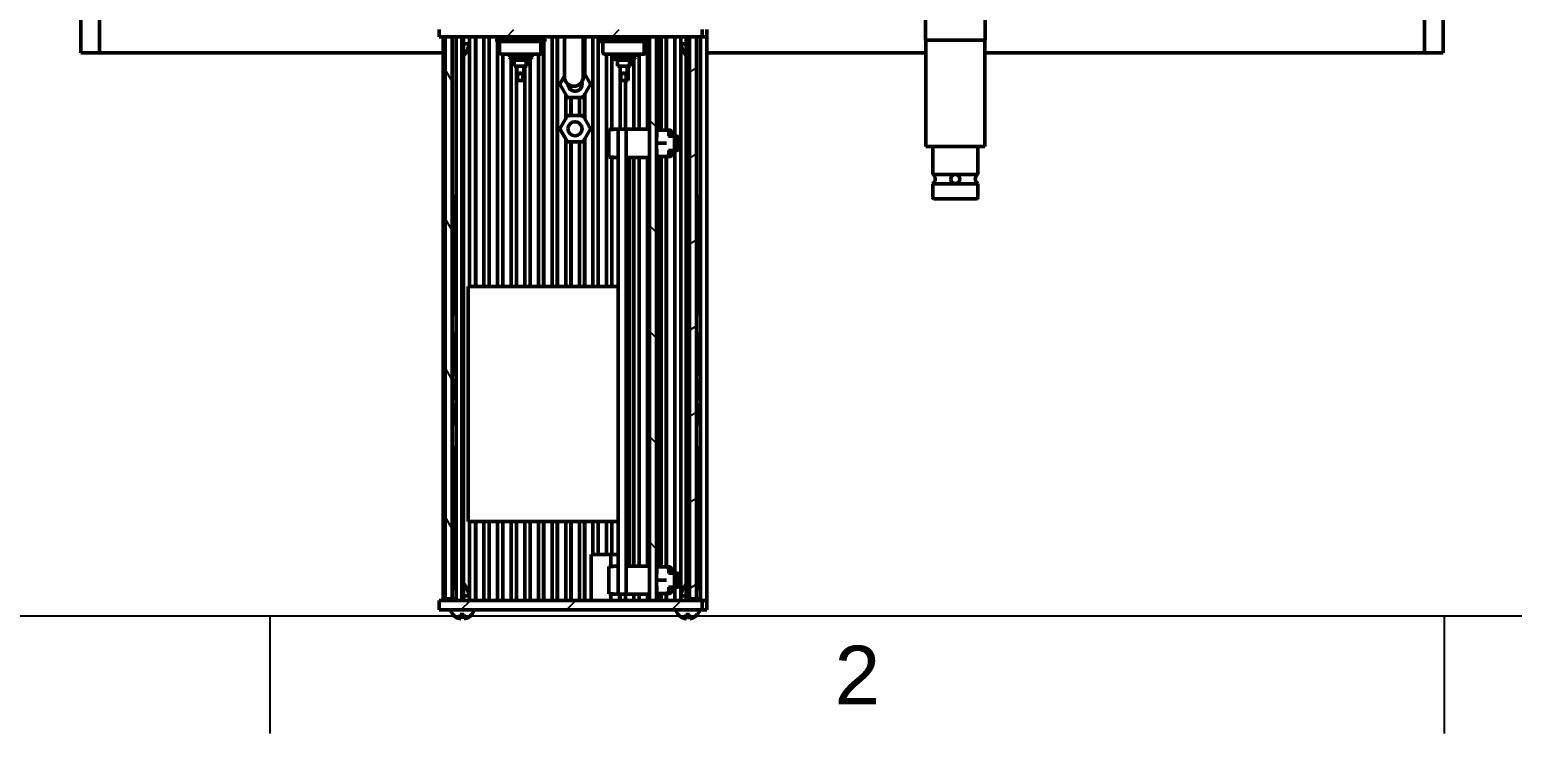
# Model space of a CAD drawing. Header units: millimetres. Extents: x 0 to 420, y 0 to 297.
# Drawn here: x 54.8 to 117.9, y 5 to 35 of the extents above; entities that cross this region are included whole.
import ezdxf
from ezdxf.enums import TextEntityAlignment as Align

# ---------------------------------------------------------------- set-up
doc = ezdxf.new("R2010")
doc.units = ezdxf.units.MM
doc.header["$LTSCALE"] = 0.75
for name, color, linetype, lineweight in [('BORDER', 7, 'Continuous', 25), ('Hatching', 7, 'Continuous', 25), ('Visible', 7, 'Continuous', 50)]:
    doc.layers.add(name, color=color, linetype=linetype, lineweight=lineweight)
doc.styles.add('FusionTitle', font='arial.ttf')

# ---------------------------------------------------------------- blocks, each defined once
blk = doc.blocks.new('ISO_A3_SHEET')
at = {"layer": 'BORDER'}
for p, q in [((20, 10), (410, 10)), ((65, 5), (65, 10)), ((115, 5), (115, 10))]:
    blk.add_line(p, q, dxfattribs=at)
at = {"layer": 'BORDER', "style": 'FusionTitle'}
blk.add_text('2', height=2.5, dxfattribs=at).set_placement((90, 7.5), align=Align.MIDDLE)

msp = doc.modelspace()

# ---------------------------------------------------------------- hatches: boundary and pattern name
at = {"layer": 'Hatching'}
h = msp.add_hatch(dxfattribs=at)
h.set_pattern_fill('ANSI31', color=256, style=0)
h.paths.add_polyline_path([(83.3892, 34.9611), (72.1877, 34.9611), (72.1877, 34.6611), (72.4477, 34.6611), (72.7478, 34.6611), (81.1489, 34.6611), (81.4489, 34.6611), (82.8491, 34.6611), (83.1491, 34.6611), (83.3892, 34.6611)], flags=0)
h = msp.add_hatch(dxfattribs=at)
h.set_pattern_fill('ANSI31', color=256, angle=75, style=0)
h.paths.add_polyline_path([(72.7478, 10.7211), (72.7478, 34.6611), (72.4477, 34.6611), (72.4477, 10.7211)], flags=0)
h = msp.add_hatch(dxfattribs=at)
h.set_pattern_fill('ANSI31', color=256, angle=90, style=0)
h.paths.add_polyline_path([(81.1489, 34.6611), (81.1489, 10.6611), (81.4489, 10.6611), (81.4489, 34.6611)], flags=0)
h = msp.add_hatch(dxfattribs=at)
h.set_pattern_fill('ANSI31', color=256, angle=-15, style=0)
h.paths.add_polyline_path([(83.1491, 10.7211), (83.1491, 34.6611), (82.8491, 34.6611), (82.8491, 10.7211)], flags=0)
h = msp.add_hatch(dxfattribs=at)
h.set_pattern_fill('ANSI31', color=256, style=0)
h.paths.add_polyline_path([(83.3892, 10.6611), (81.4489, 10.6611), (81.1489, 10.6611), (72.1877, 10.6611), (72.1877, 10.2611), (83.3892, 10.2611)], flags=0)

# ---------------------------------------------------------------- linework, layer by layer
at = {"layer": 'Visible', "extrusion": (-1e-16, -1, 0)}
for p, q in [((56.9393, 34.0535), (56.9393, 46.1101)), ((57.7393, 46.1101), (57.7393, 34.0535)), ((114.1393, 34.0535), (114.1393, 46.1101)), ((114.9393, 46.1101), (114.9393, 34.0535)), ((92.8965, 34.516), (92.8965, 35.7911)), ((95.4365, 34.516), (95.4365, 35.7911)), ((72.1877, 34.9611), (72.1877, 34.6611)), ((83.3892, 34.6611), (83.3892, 34.9611)), ((83.5868, 34.6611), (83.5868, 34.9611)), ((72.1877, 34.6611), (83.3892, 34.6611)), ((72.3662, 10.6611), (72.3662, 34.6611)), ((72.7478, 34.6611), (72.4477, 34.6611)), ((72.4477, 34.6611), (72.4477, 10.7211)), ((72.7478, 10.7211), (72.7478, 34.6611)), ((72.9223, 10.6611), (72.9223, 34.6611)), ((73.1623, 10.6611), (73.1623, 34.6611)), ((73.172, 34.6611), (73.172, 10.6611)), ((73.232, 10.6611), (73.232, 34.6611)), ((73.2369, 10.6611), (73.2369, 34.6611)), ((73.4816, 34.3611), (73.2369, 34.3611)), ((73.4816, 34.6611), (73.4816, 24.0211)), ((73.7416, 24.0211), (73.7416, 34.6611)), ((73.7497, 34.6611), (73.7497, 24.0211)), ((74.1032, 24.0211), (74.1032, 34.6611)), ((74.3231, 24.0211), (74.3231, 34.6611)), ((74.3296, 34.6611), (74.3296, 24.0211)), ((74.644, 34.5611), (76.644, 34.5611)), ((74.644, 34.4611), (74.644, 34.5611)), ((76.644, 34.4611), (74.644, 34.4611)), ((74.6831, 34.5611), (74.6831, 34.6611)), ((74.6831, 24.0211), (74.6831, 34.4611)), ((74.7603, 34.4211), (74.7603, 33.9611)), ((74.9031, 34.5611), (74.9031, 34.6611)), ((74.9095, 34.6611), (74.9095, 34.5611)), ((74.944, 34.5611), (74.944, 34.6611)), ((76.344, 34.5611), (76.344, 34.6611)), ((76.3957, 34.5611), (76.3957, 34.6611)), ((76.4229, 34.5611), (76.4229, 34.6611)), ((76.5277, 34.4211), (76.5277, 33.9611)), ((76.5794, 34.4211), (76.5794, 33.9611)), ((76.6428, 34.5611), (76.6428, 34.6611)), ((76.6428, 24.0211), (76.6428, 34.4611)), ((76.644, 34.5611), (76.6957, 34.5611)), ((76.644, 34.4611), (76.644, 34.5611)), ((76.6957, 34.4611), (76.644, 34.4611)), ((76.6493, 34.6611), (76.6493, 34.5611)), ((76.6493, 34.4611), (76.6493, 24.0211)), ((76.6957, 34.4611), (76.6957, 34.5611)), ((77.0028, 24.0211), (77.0028, 34.6611)), ((77.2228, 24.0211), (77.2228, 34.6611)), ((77.2292, 34.6611), (77.2292, 24.0211)), ((77.5277, 34.6611), (77.5277, 32.9511)), ((78.3277, 34.6611), (78.3277, 32.9511)), ((78.3826, 33.0883), (78.3826, 34.6611)), ((78.3891, 34.6611), (78.3891, 33.0883)), ((78.7426, 24.0211), (78.7426, 34.6611)), ((78.9625, 24.0211), (78.9625, 34.6611)), ((78.969, 34.6611), (78.969, 24.0211)), ((79.0434, 34.5611), (81.0434, 34.5611)), ((79.0434, 34.4611), (79.0434, 34.5611)), ((81.0434, 34.4611), (79.0434, 34.4611)), ((79.1597, 34.4211), (79.1597, 33.9611)), ((79.3225, 34.5611), (79.3225, 34.6611)), ((79.3434, 34.5611), (79.3434, 34.6611)), ((80.7434, 34.5611), (80.7434, 34.6611)), ((80.7951, 34.5611), (80.7951, 34.6611)), ((80.9271, 34.4211), (80.9271, 33.9611)), ((80.9788, 34.4211), (80.9788, 33.9611)), ((81.0434, 34.5611), (81.0951, 34.5611)), ((81.0434, 34.4611), (81.0434, 34.5611)), ((81.0951, 34.4611), (81.0434, 34.4611)), ((81.0623, 34.5611), (81.0623, 34.6611)), ((81.0623, 30.7211), (81.0623, 34.4611)), ((81.0951, 34.4611), (81.0951, 34.5611)), ((81.1489, 34.6611), (81.1489, 10.6611)), ((81.4489, 34.6611), (81.1489, 34.6611)), ((81.4489, 10.6611), (81.4489, 34.6611)), ((81.4806, 34.6611), (81.4806, 30.6599)), ((81.5775, 30.684), (81.5775, 34.6611)), ((81.6422, 30.684), (81.6422, 34.6611)), ((81.8622, 30.684), (81.8622, 34.6611)), ((81.8686, 34.6611), (81.8686, 30.684)), ((82.2205, 30.4211), (82.2205, 34.6611)), ((82.4804, 34.3611), (82.4804, 34.6611)), ((82.7107, 34.3611), (82.4804, 34.3611)), ((82.4805, 10.8613), (82.4805, 34.3609)), ((82.7107, 10.6611), (82.7107, 34.6611)), ((82.761, 10.6611), (82.761, 34.6611)), ((83.1491, 34.6611), (82.8491, 34.6611)), ((82.8491, 34.6611), (82.8491, 10.7211)), ((83.1491, 10.7211), (83.1491, 34.6611)), ((83.321, 10.6611), (83.321, 34.6611)), ((83.3892, 34.6611), (83.5868, 34.6611)), ((83.5648, 34.6611), (83.5868, 34.6611)), ((83.5868, 34.6611), (83.5868, 34.6611)), ((83.5868, 10.6611), (83.5868, 34.6611)), ((83.5868, 34.6611), (83.5868, 34.6611)), ((95.4365, 34.516), (92.8965, 34.516)), ((92.9092, 34.516), (92.9092, 29.9796)), ((95.4238, 34.516), (95.4238, 29.9796)), ((56.9393, 33.9711), (56.9393, 34.0535)), ((56.9393, 33.9711), (57.7393, 33.9711)), ((57.7393, 34.0535), (57.7393, 33.9711)), ((57.7393, 33.9711), (72.3662, 33.9711)), ((74.8003, 33.9211), (75.2267, 33.9211)), ((74.9031, 24.0211), (74.9031, 33.9211)), ((74.9095, 33.9211), (74.9095, 24.0211)), ((75.184, 33.9211), (75.184, 33.8011)), ((76.104, 33.8011), (75.184, 33.8011)), ((75.324, 33.6611), (75.184, 33.8011)), ((76.0367, 33.9211), (75.2267, 33.9211)), ((75.263, 24.0211), (75.263, 33.722)), ((75.964, 33.6611), (75.324, 33.6611)), ((75.394, 33.6611), (75.394, 33.4011)), ((75.894, 33.6611), (75.894, 33.4011)), ((75.9457, 33.6611), (75.9457, 33.4011)), ((75.964, 33.6611), (76.104, 33.8011)), ((76.0157, 33.6611), (75.964, 33.6611)), ((76.0157, 33.6611), (76.1557, 33.8011)), ((76.0367, 33.9211), (76.4877, 33.9211)), ((76.0629, 24.0211), (76.0629, 33.7083)), ((76.0694, 33.7148), (76.0694, 24.0211)), ((76.104, 33.9211), (76.104, 33.8011)), ((76.1557, 33.8011), (76.104, 33.8011)), ((76.1557, 33.9211), (76.1557, 33.8011)), ((76.4229, 24.0211), (76.4229, 33.9211)), ((76.4877, 33.9211), (76.5394, 33.9211)), ((79.1997, 33.9211), (79.6261, 33.9211)), ((79.3225, 24.0211), (79.3225, 33.9211)), ((79.5425, 30.709), (79.5425, 33.9211)), ((79.5489, 33.9211), (79.5489, 30.709)), ((79.5834, 33.9211), (79.5834, 33.8011)), ((80.5034, 33.8011), (79.5834, 33.8011)), ((79.7234, 33.6611), (79.5834, 33.8011)), ((80.4361, 33.9211), (79.6261, 33.9211)), ((80.3634, 33.6611), (79.7234, 33.6611)), ((79.7934, 33.6611), (79.7934, 33.4011)), ((80.2934, 33.6611), (80.2934, 33.4011)), ((80.3451, 33.6611), (80.3451, 33.4011)), ((80.3634, 33.6611), (80.5034, 33.8011)), ((80.4151, 33.6611), (80.3634, 33.6611)), ((80.4151, 33.6611), (80.5551, 33.8011)), ((80.4361, 33.9211), (80.8871, 33.9211)), ((80.4823, 30.7211), (80.4823, 33.7283)), ((80.5034, 33.9211), (80.5034, 33.8011)), ((80.5551, 33.8011), (80.5034, 33.8011)), ((80.5551, 33.9211), (80.5551, 33.8011)), ((80.7023, 30.7211), (80.7023, 33.9211)), ((80.7088, 33.9211), (80.7088, 30.7211)), ((80.8871, 33.9211), (80.9388, 33.9211)), ((83.5868, 33.9711), (92.9092, 33.9711)), ((95.4238, 33.9711), (114.1393, 33.9711)), ((114.1393, 33.9711), (114.1393, 34.0535)), ((114.1393, 33.9711), (114.9393, 33.9711)), ((114.9393, 34.0535), (114.9393, 33.9711)), ((75.894, 33.4011), (75.394, 33.4011)), ((75.483, 24.0211), (75.483, 33.4011)), ((75.4895, 33.4011), (75.4895, 24.0211)), ((75.494, 33.4011), (75.494, 32.8011)), ((75.5323, 33.0011), (75.5323, 32.8011)), ((75.534, 32.8011), (75.534, 33.0011)), ((75.7523, 32.8011), (75.7523, 33.0011)), ((75.794, 33.4011), (75.794, 32.8011)), ((75.804, 32.8011), (75.804, 33.0011)), ((75.8457, 33.4011), (75.8457, 32.8011)), ((75.9457, 33.4011), (75.894, 33.4011)), ((77.5277, 32.9794), (77.3324, 32.6411)), ((78.3765, 33.0937), (78.6378, 32.6411)), ((78.3826, 33.0883), (78.3891, 33.0883)), ((80.2934, 33.4011), (79.7934, 33.4011)), ((79.8934, 33.4011), (79.8934, 32.8011)), ((79.9318, 33.0011), (79.9318, 32.8011)), ((79.9334, 32.8011), (79.9334, 33.0011)), ((80.1517, 32.8011), (80.1517, 33.0011)), ((80.1934, 33.4011), (80.1934, 32.8011)), ((80.2034, 32.8011), (80.2034, 33.0011)), ((80.2451, 33.4011), (80.2451, 32.8011)), ((80.3451, 33.4011), (80.2934, 33.4011)), ((75.5323, 32.8011), (75.494, 32.8011)), ((75.534, 32.8011), (75.5323, 32.8011)), ((75.7523, 32.8011), (75.534, 32.8011)), ((75.794, 32.8011), (75.7523, 32.8011)), ((75.804, 32.8011), (75.794, 32.8011)), ((75.8457, 32.8011), (75.804, 32.8011)), ((75.8429, 24.0211), (75.8429, 32.8011)), ((77.3324, 32.6411), (77.6574, 32.0782)), ((77.5827, 31.1883), (77.5827, 32.1939)), ((77.5827, 32.1939), (77.5892, 32.1939)), ((77.9811, 32.3411), (77.9778, 32.3411)), ((78.6378, 32.6411), (78.3765, 32.1884)), ((78.3891, 32.1939), (78.3826, 32.1939)), ((78.3826, 31.1883), (78.3826, 32.1939)), ((78.3891, 32.1939), (78.3891, 31.1883)), ((78.6378, 32.6411), (78.6323, 32.6411)), ((79.9318, 32.8011), (79.8934, 32.8011)), ((79.9024, 30.7211), (79.9024, 32.8011)), ((79.9334, 32.8011), (79.9318, 32.8011)), ((80.1517, 32.8011), (79.9334, 32.8011)), ((80.1224, 30.7211), (80.1224, 32.8011)), ((80.1289, 32.8011), (80.1289, 30.7211)), ((80.1934, 32.8011), (80.1517, 32.8011)), ((80.2034, 32.8011), (80.1934, 32.8011)), ((80.2451, 32.8011), (80.2034, 32.8011)), ((78.3073, 32.0782), (77.6574, 32.0782)), ((77.8027, 31.3134), (77.8027, 32.0687)), ((77.8092, 32.0687), (77.8027, 32.0687)), ((77.8092, 32.0687), (77.8092, 31.3134)), ((78.1626, 31.3134), (78.1626, 32.0687)), ((78.3076, 32.0782), (78.3073, 32.0782)), ((77.6574, 31.304), (77.3324, 30.7411)), ((77.5892, 31.1883), (77.5827, 31.1883)), ((77.6574, 31.304), (78.3073, 31.304)), ((77.8027, 31.3134), (77.8092, 31.3134)), ((77.9811, 31.0411), (77.9778, 31.0411)), ((78.3076, 31.304), (78.3073, 31.304)), ((78.3765, 31.1937), (78.6378, 30.7411)), ((78.3826, 31.1883), (78.3891, 31.1883)), ((77.3324, 30.7411), (77.6574, 30.1782)), ((77.9811, 30.4411), (77.9778, 30.4411)), ((78.6378, 30.7411), (78.3765, 30.2884)), ((78.6378, 30.7411), (78.6323, 30.7411)), ((79.4211, 30.709), (79.6211, 30.709)), ((79.623, 30.7211), (79.8133, 30.7211)), ((79.8133, 30.7211), (79.8133, 10.9211)), ((79.8133, 30.7211), (80.1533, 30.7211)), ((80.1533, 30.7211), (80.1533, 10.9211)), ((80.163, 30.7211), (80.1533, 30.7211)), ((81.1489, 30.7211), (80.163, 30.7211)), ((81.4538, 30.1211), (81.4583, 30.6055)), ((81.5375, 30.684), (81.8775, 30.684)), ((81.8775, 30.684), (81.888, 30.684)), ((81.888, 30.684), (82.0003, 30.684)), ((81.9627, 30.4211), (82.2227, 30.4211)), ((81.969, 30.4211), (81.9672, 30.6055)), ((82.0003, 30.684), (82.0108, 30.684)), ((82.0918, 30.4211), (82.0901, 30.6055)), ((82.2227, 30.4211), (82.3455, 30.4211)), ((77.5827, 24.0211), (77.5827, 30.2939)), ((77.5827, 30.2939), (77.5892, 30.2939)), ((78.3073, 30.1782), (77.6574, 30.1782)), ((77.8027, 24.0211), (77.8027, 30.1687)), ((77.8092, 30.1687), (77.8027, 30.1687)), ((77.8092, 30.1687), (77.8092, 24.0211)), ((78.1626, 24.0211), (78.1626, 30.1687)), ((78.3076, 30.1782), (78.3073, 30.1782)), ((78.3891, 30.2939), (78.3826, 30.2939)), ((78.3826, 24.0211), (78.3826, 30.2939)), ((78.3891, 30.2939), (78.3891, 24.0211)), ((81.4583, 29.6367), (81.4538, 30.1211)), ((81.5323, 30.1211), (81.8722, 30.1211)), ((81.9627, 29.8211), (82.2227, 29.8211)), ((81.9672, 29.6367), (81.969, 29.8211)), ((82.0901, 29.6367), (82.0918, 29.8211)), ((82.2205, 11.8211), (82.2205, 29.8211)), ((82.2227, 29.8211), (82.3455, 29.8211)), ((95.4238, 29.9796), (92.9092, 29.9796)), ((93.2064, 29.9796), (93.2064, 28.8009)), ((95.1267, 29.9796), (95.1267, 28.8009)), ((79.6211, 29.5332), (79.4211, 29.5332)), ((79.5425, 24.0211), (79.5425, 29.5332)), ((79.5489, 29.5332), (79.5489, 24.0211)), ((79.623, 29.5211), (79.8133, 29.5211)), ((81.1489, 29.5211), (80.163, 29.5211)), ((80.2955, 12.1211), (80.2955, 29.5211)), ((80.4823, 12.1211), (80.4823, 29.5211)), ((80.7023, 12.1211), (80.7023, 29.5211)), ((80.7088, 29.5211), (80.7088, 12.1211)), ((81.0623, 12.1211), (81.0623, 29.5211)), ((81.4806, 29.5822), (81.4806, 12.0599)), ((81.5375, 29.5582), (81.8775, 29.5582)), ((81.5775, 12.084), (81.5775, 29.5582)), ((81.6422, 12.084), (81.6422, 29.5582)), ((81.8622, 12.084), (81.8622, 29.5582)), ((81.8686, 29.5582), (81.8686, 12.084)), ((81.888, 29.5582), (81.8775, 29.5582)), ((81.888, 29.5582), (82.0003, 29.5582)), ((82.0108, 29.5582), (82.0003, 29.5582)), ((95.1267, 28.8009), (93.2064, 28.8009)), ((93.2064, 28.3947), (95.1267, 28.3947)), ((93.2064, 28.3947), (93.2064, 27.8104)), ((95.1267, 28.3947), (95.1267, 27.8104)), ((95.0759, 27.7596), (93.2572, 27.7596)), ((73.4358, 24.0211), (79.8133, 24.0211)), ((73.4358, 24.0211), (73.4358, 14.0211)), ((73.4358, 14.0211), (79.8133, 14.0211)), ((73.4816, 14.0211), (73.4816, 10.6611)), ((73.7416, 10.6611), (73.7416, 14.0211)), ((73.7497, 14.0211), (73.7497, 10.6611)), ((74.1032, 10.6611), (74.1032, 14.0211)), ((74.3231, 10.6611), (74.3231, 14.0211)), ((74.3296, 14.0211), (74.3296, 10.6611)), ((74.6831, 10.6611), (74.6831, 14.0211)), ((74.9031, 10.6611), (74.9031, 14.0211)), ((74.9095, 14.0211), (74.9095, 10.6611)), ((75.263, 10.6611), (75.263, 14.0211)), ((75.483, 10.6611), (75.483, 14.0211)), ((75.4895, 14.0211), (75.4895, 10.6611)), ((75.8429, 10.6611), (75.8429, 14.0211)), ((76.0629, 10.6611), (76.0629, 14.0211)), ((76.0694, 14.0211), (76.0694, 10.6611)), ((76.4229, 10.6611), (76.4229, 14.0211)), ((76.6428, 10.6611), (76.6428, 14.0211)), ((76.6493, 14.0211), (76.6493, 10.6611)), ((77.0028, 10.6611), (77.0028, 14.0211)), ((77.2228, 10.6611), (77.2228, 14.0211)), ((77.2292, 14.0211), (77.2292, 10.6611)), ((77.5827, 10.6611), (77.5827, 14.0211)), ((77.8027, 10.6611), (77.8027, 14.0211)), ((77.8092, 14.0211), (77.8092, 10.6611)), ((78.1626, 10.6611), (78.1626, 14.0211)), ((78.3826, 10.6611), (78.3826, 14.0211)), ((78.3891, 14.0211), (78.3891, 10.6611)), ((78.7426, 12.6211), (78.7426, 14.0211)), ((78.9625, 12.6211), (78.9625, 14.0211)), ((78.969, 14.0211), (78.969, 12.6211)), ((79.3225, 12.6211), (79.3225, 14.0211)), ((79.5425, 12.6211), (79.5425, 14.0211)), ((79.5489, 14.0211), (79.5489, 12.6211)), ((78.6587, 12.6211), (79.4986, 12.6211)), ((78.6587, 10.6611), (78.6587, 12.6211)), ((79.4211, 12.109), (79.6211, 12.109)), ((79.8133, 12.6211), (79.4986, 12.6211)), ((79.4986, 12.109), (79.4986, 12.6211)), ((79.623, 12.1211), (79.8133, 12.1211)), ((81.1489, 12.1211), (80.163, 12.1211)), ((81.4538, 11.5211), (81.4583, 12.0055)), ((81.5375, 12.084), (81.8775, 12.084)), ((81.8775, 12.084), (81.888, 12.084)), ((81.888, 12.084), (82.0003, 12.084)), ((81.969, 11.8211), (81.9672, 12.0055)), ((82.0003, 12.084), (82.0108, 12.084)), ((82.0918, 11.8211), (82.0901, 12.0055)), ((81.4583, 11.0367), (81.4538, 11.5211)), ((81.5323, 11.5211), (81.8722, 11.5211)), ((81.9627, 11.8211), (82.2227, 11.8211)), ((82.2227, 11.8211), (82.3455, 11.8211)), ((73.2369, 10.8611), (73.4816, 10.8611)), ((79.6211, 10.9332), (79.4211, 10.9332)), ((79.4986, 10.6611), (79.4986, 10.9332)), ((79.623, 10.9211), (79.8133, 10.9211)), ((79.8133, 10.9211), (80.1533, 10.9211)), ((79.8658, 10.6611), (79.8658, 10.9211)), ((79.8998, 10.6611), (79.8998, 10.9211)), ((79.9024, 10.6611), (79.9024, 10.9211)), ((80.1224, 10.6611), (80.1224, 10.9211)), ((80.1289, 10.9211), (80.1289, 10.6611)), ((80.1533, 10.9211), (80.163, 10.9211)), ((81.1489, 10.9211), (80.163, 10.9211)), ((80.4823, 10.6611), (80.4823, 10.9211)), ((80.7023, 10.6611), (80.7023, 10.9211)), ((80.7088, 10.9211), (80.7088, 10.6611)), ((81.0623, 10.6611), (81.0623, 10.9211)), ((81.4806, 10.9822), (81.4806, 10.6611)), ((81.5375, 10.9582), (81.8775, 10.9582)), ((81.5775, 10.6611), (81.5775, 10.9582)), ((81.6422, 10.6611), (81.6422, 10.9582)), ((81.8622, 10.6611), (81.8622, 10.9582)), ((81.8686, 10.9582), (81.8686, 10.6611)), ((81.888, 10.9582), (81.8775, 10.9582)), ((81.888, 10.9582), (82.0003, 10.9582)), ((81.9627, 11.2211), (82.2227, 11.2211)), ((81.9672, 11.0367), (81.969, 11.2211)), ((82.0108, 10.9582), (82.0003, 10.9582)), ((82.0901, 11.0367), (82.0918, 11.2211)), ((82.2205, 10.6611), (82.2205, 11.2211)), ((82.2227, 11.2211), (82.3455, 11.2211)), ((82.4804, 10.8611), (82.7107, 10.8611)), ((82.4804, 10.8611), (82.4804, 10.6611)), ((83.3892, 10.6611), (72.1877, 10.6611)), ((72.1877, 10.6611), (72.1877, 10.2611)), ((72.1877, 10.2611), (83.3892, 10.2611)), ((72.4477, 10.7211), (72.7478, 10.7211)), ((72.6024, 10.7211), (72.6024, 10.6611)), ((72.6121, 10.7211), (72.6121, 10.6611)), ((72.7478, 10.7211), (72.9223, 10.7211)), ((81.1489, 10.6611), (81.4489, 10.6611)), ((82.8491, 10.7211), (83.1491, 10.7211)), ((83.001, 10.6611), (83.001, 10.7211)), ((83.0107, 10.7211), (83.0107, 10.6611)), ((83.1491, 10.7211), (83.321, 10.7211)), ((83.3892, 10.2611), (83.3892, 10.6611)), ((83.3892, 10.6611), (83.5868, 10.6611)), ((83.3892, 10.2611), (83.5868, 10.2611)), ((83.5648, 10.6611), (83.5868, 10.6611)), ((83.5868, 10.6611), (83.5868, 10.6611)), ((83.5868, 10.6611), (83.5868, 10.6611)), ((83.5868, 10.2611), (83.5868, 10.6611)), ((83.5868, 10.2611), (83.5868, 10.2611)), ((72.7755, 10.0611), (72.7822, 10.0611)), ((73.0953, 10.0611), (73.2552, 10.0611)), ((73.1004, 10.0611), (73.1004, 9.8737)), ((73.103, 10.0611), (73.103, 9.8737)), ((73.263, 9.8741), (73.263, 9.8737)), ((73.5786, 10.0611), (73.5879, 10.0611)), ((82.3742, 10.0611), (82.3809, 10.0611)), ((82.694, 10.0611), (82.854, 10.0611)), ((82.6991, 10.0611), (82.6991, 9.8737)), ((82.7017, 10.0611), (82.7017, 9.8737)), ((82.8617, 9.8741), (82.8617, 9.8737)), ((83.1773, 10.0611), (83.1866, 10.0611))]:
    msp.add_line(p, q, dxfattribs=at)
at = {"layer": 'Visible', "extrusion": (0, 0, -1)}
msp.add_circle((-94.1665, 28.5978), 0.1905, dxfattribs=at)
for centre, radius, start, end in [((-72.1159, 34.669), 1.4, 192.710665, 216.803563), ((-74.8003, 34.4211), 0.04, 0, 90), ((-76.4877, 34.4211), 0.04, 90, 180), ((-76.5394, 34.4211), 0.04, 90, 180), ((-79.1997, 34.4211), 0.04, 0, 90), ((-80.8871, 34.4211), 0.04, 90, 180), ((-80.9388, 34.4211), 0.04, 90, 180), ((-83.8462, 34.669), 1.4, 324.195119, 347.296604), ((-74.8003, 33.9611), 0.04, 270, 0), ((-76.4877, 33.9611), 0.04, 180, 270), ((-76.5394, 33.9611), 0.04, 180, 270), ((-79.1997, 33.9611), 0.04, 270, 0), ((-80.8871, 33.9611), 0.04, 180, 270), ((-80.9388, 33.9611), 0.04, 180, 270), ((-75.644, 33.0011), 0.11, 0, 89.368554), ((-77.9277, 32.9511), 0.4, 180, 0), ((-80.0434, 33.0011), 0.11, 0, 89.368554), ((-93.0715, 28.5978), 0.2438, 123.592164, 236.407836), ((-95.2616, 28.5978), 0.2438, 303.592164, 56.407836), ((-93.2572, 27.8104), 0.0508, 270, 0), ((-95.0759, 27.8104), 0.0508, 180, 270), ((-72.1159, 10.5532), 1.4, 143.196437, 167.289335), ((-83.8462, 10.5532), 1.4, 12.703396, 35.804881), ((-73.1817, 10.3736), 0.5125, 322.428131, 347.319617), ((-73.1817, 10.3736), 0.5125, 192.680383, 217.571869), ((-82.7804, 10.3736), 0.5125, 322.428131, 347.319617), ((-82.7804, 10.3736), 0.5125, 192.680383, 217.571869)]:
    msp.add_arc(centre, radius, start, end, dxfattribs=at)
at = {"layer": 'Visible'}
for centre in [(75.6953, 33.001), (80.0947, 33.001)]:
    msp.add_arc(centre, 0.1088, 0.037843, 24.833504, dxfattribs=at)
for centre, major_axis, ratio, start_param, end_param in [((77.9827, 32.6411), (-0.4242, 0.4242), 1, -1.5150609, -1.4791106), ((77.9827, 32.6411), (0.4242, 0.4242), 1, 3.1973281, 3.2318899), ((77.9827, 32.6411), (0.4242, 0.4242), 1, 4.6207032, 4.6566536), ((77.9827, 32.6411), (0.4242, 0.4242), 1, 3.5736123, 3.6223355), ((77.9827, 32.6411), (0.4242, 0.4242), 1, 4.2316461, 4.2803693), ((77.9827, 30.7411), (0.4242, 0.4242), 1, 1.4804991, 1.5150609), ((77.7036, 31.224), (-0.0462, 0.08), 0.0121385, -0.0069871, 1.5637691), ((77.9827, 30.7411), (-0.4242, 0.4242), 1, -0.4807429, -0.4320196), ((77.9827, 30.7411), (-0.4242, 0.4242), 1, -1.1387767, -1.0900534), ((78.2611, 31.224), (0.0462, 0.08), 0.0121387, 0.0070105, 1.5777667), ((77.9827, 30.7411), (-0.4242, 0.4242), 1, -1.5150609, -1.4791106), ((79.4231, 30.1211), (0, 0.6), 0.016162, 0.2013579, 2.9402347), ((79.623, 30.1211), (0, 0.6), 0.016162, 0, 0.2013579), ((80.163, 30.1211), (0, 0.6), 0.016162, 0, 3.1415927), ((81.5383, 30.604), (-0.0565, 0.0571), 0.9906832, -0.7756416, 0.7764524), ((77.9827, 30.7411), (-0.4242, 0.4242), 1, 1.6265317, 1.6610936), ((77.9827, 30.7411), (0.4242, 0.4242), 1, 3.5736123, 3.6223355), ((77.9827, 30.7411), (0.4242, 0.4242), 1, 4.2316461, 4.2803693), ((77.9827, 30.7411), (0.4242, 0.4242), 1, 4.6207032, 4.6566536), ((79.623, 30.1211), (0, 0.6), 0.016162, 2.9402347, 3.1415927), ((81.8782, 29.6382), (0.0565, 0.0571), 0.9907388, 3.9172471, 5.4880033), ((81.8872, 29.6382), (-0.0566, 0.0571), 0.9907022, 2.3648949, 3.9356511), ((82.0011, 29.6382), (0.0565, 0.0571), 0.9907388, 3.9172471, 5.4880033), ((82.0101, 29.6382), (-0.0566, 0.0571), 0.9907022, 2.3648949, 3.9356511), ((72.7714, 27.3611), (0, 0.5), 0.016162, -1.5707963, 4.712389), ((72.8312, 27.3611), (0, 0.5), 0.016162, -1.5707963, 4.712389), ((72.891, 27.3611), (0, 0.5), 0.016162, -1.5707963, 4.712389), ((83.17, 27.3611), (0, 0.5), 0.016162, -1.5707963, 4.712389), ((83.2298, 27.3611), (0, 0.5), 0.016162, -1.5707963, 4.712389), ((83.2896, 27.3611), (0, 0.5), 0.016162, -1.5707963, 4.712389), ((72.8013, 26.3611), (0, 0.5), 0.016162, -1.5707963, 4.712389), ((72.8611, 26.3611), (0, 0.5), 0.016162, -1.5707963, 4.712389), ((83.1999, 26.3611), (0, 0.5), 0.016162, -1.5707963, 4.712389), ((83.2597, 26.3611), (0, 0.5), 0.016162, -1.5707963, 4.712389), ((72.7714, 25.3611), (0, 0.5), 0.016162, -1.5707963, 4.712389), ((72.8312, 25.3611), (0, 0.5), 0.016162, -1.5707963, 4.712389), ((72.891, 25.3611), (0, 0.5), 0.016162, -1.5707963, 4.712389), ((83.17, 25.3611), (0, 0.5), 0.016162, -1.5707963, 4.712389), ((83.2298, 25.3611), (0, 0.5), 0.016162, -1.5707963, 4.712389), ((83.2896, 25.3611), (0, 0.5), 0.016162, -1.5707963, 4.712389), ((72.8013, 24.3611), (0, 0.5), 0.016162, -1.5707963, 4.712389), ((72.8611, 24.3611), (0, 0.5), 0.016162, -1.5707963, 4.712389), ((83.1999, 24.3611), (0, 0.5), 0.016162, -1.5707963, 4.712389), ((83.2597, 24.3611), (0, 0.5), 0.016162, -1.5707963, 4.712389), ((72.7714, 23.3611), (0, 0.5), 0.016162, -1.5707963, 4.712389), ((72.8312, 23.3611), (0, 0.5), 0.016162, -1.5707963, 4.712389), ((72.891, 23.3611), (0, 0.5), 0.016162, -1.5707963, 4.712389), ((83.17, 23.3611), (0, 0.5), 0.016162, -1.5707963, 4.712389), ((83.2298, 23.3611), (0, 0.5), 0.016162, -1.5707963, 4.712389), ((83.2896, 23.3611), (0, 0.5), 0.016162, -1.5707963, 4.712389), ((72.7893, 21.6111), (0, 0.4), 0.016162, -1.5707963, 4.712389), ((72.8197, 21.6111), (0, 0.4), 0.016162, -1.5707963, 4.712389), ((72.852, 21.6111), (0, 0.4), 0.016162, 4.712389, 10.9955743), ((72.8843, 21.6111), (0, 0.4), 0.016162, 4.712389, 10.9955743), ((83.1879, 21.6111), (0, 0.4), 0.016162, -1.5707963, 4.712389), ((83.2183, 21.6111), (0, 0.4), 0.016162, -1.5707963, 4.712389), ((83.2507, 21.6111), (0, 0.4), 0.016162, -1.5707963, 4.712389), ((83.283, 21.6111), (0, 0.4), 0.016162, -1.5707963, 4.712389), ((72.7893, 20.6711), (0, 0.4), 0.016162, -1.5707963, 4.712389), ((72.8197, 20.6711), (0, 0.4), 0.016162, -1.5707963, 4.712389), ((72.852, 20.6711), (0, 0.4), 0.016162, 4.712389, 10.9955743), ((72.8843, 20.6711), (0, 0.4), 0.016162, 4.712389, 10.9955743), ((83.1879, 20.6711), (0, 0.4), 0.016162, -1.5707963, 4.712389), ((83.2183, 20.6711), (0, 0.4), 0.016162, -1.5707963, 4.712389), ((83.2507, 20.6711), (0, 0.4), 0.016162, -1.5707963, 4.712389), ((83.283, 20.6711), (0, 0.4), 0.016162, -1.5707963, 4.712389), ((72.7893, 19.6311), (0, 0.4), 0.016162, -1.5707963, 4.712389), ((72.8197, 19.6311), (0, 0.4), 0.016162, -1.5707963, 4.712389), ((72.852, 19.6311), (0, 0.4), 0.016162, 4.712389, 10.9955743), ((72.8843, 19.6311), (0, 0.4), 0.016162, 4.712389, 10.9955743), ((83.1879, 19.6311), (0, 0.4), 0.016162, -1.5707963, 4.712389), ((83.2183, 19.6311), (0, 0.4), 0.016162, -1.5707963, 4.712389), ((83.2507, 19.6311), (0, 0.4), 0.016162, -1.5707963, 4.712389), ((83.283, 19.6311), (0, 0.4), 0.016162, -1.5707963, 4.712389), ((72.7893, 18.5911), (0, 0.4), 0.016162, -1.5707963, 4.712389), ((72.8197, 18.5911), (0, 0.4), 0.016162, -1.5707963, 4.712389), ((72.852, 18.5911), (0, 0.4), 0.016162, 4.712389, 10.9955743), ((72.8843, 18.5911), (0, 0.4), 0.016162, 4.712389, 10.9955743), ((83.1879, 18.5911), (0, 0.4), 0.016162, -1.5707963, 4.712389), ((83.2183, 18.5911), (0, 0.4), 0.016162, -1.5707963, 4.712389), ((83.2507, 18.5911), (0, 0.4), 0.016162, -1.5707963, 4.712389), ((83.283, 18.5911), (0, 0.4), 0.016162, -1.5707963, 4.712389), ((72.7704, 16.6611), (0, 0.5), 0.016162, -1.5707963, 4.712389), ((72.8302, 16.6611), (0, 0.5), 0.016162, -1.5707963, 4.712389), ((72.89, 16.6611), (0, 0.5), 0.016162, -1.5707963, 4.712389), ((83.169, 16.6611), (0, 0.5), 0.016162, -1.5707963, 4.712389), ((83.2288, 16.6611), (0, 0.5), 0.016162, -1.5707963, 4.712389), ((83.2886, 16.6611), (0, 0.5), 0.016162, -1.5707963, 4.712389), ((72.8013, 15.6611), (0, 0.5), 0.016162, -1.5707963, 4.712389), ((72.8611, 15.6611), (0, 0.5), 0.016162, -1.5707963, 4.712389), ((83.1999, 15.6611), (0, 0.5), 0.016162, -1.5707963, 4.712389), ((83.2597, 15.6611), (0, 0.5), 0.016162, -1.5707963, 4.712389), ((72.7714, 14.6611), (0, 0.5), 0.016162, -1.5707963, 4.712389), ((72.8312, 14.6611), (0, 0.5), 0.016162, -1.5707963, 4.712389), ((72.891, 14.6611), (0, 0.5), 0.016162, -1.5707963, 4.712389), ((83.17, 14.6611), (0, 0.5), 0.016162, -1.5707963, 4.712389), ((83.2298, 14.6611), (0, 0.5), 0.016162, -1.5707963, 4.712389), ((83.2896, 14.6611), (0, 0.5), 0.016162, -1.5707963, 4.712389), ((72.8013, 13.6611), (0, 0.5), 0.016162, -1.5707963, 4.712389), ((72.8611, 13.6611), (0, 0.5), 0.016162, -1.5707963, 4.712389), ((83.1999, 13.6611), (0, 0.5), 0.016162, -1.5707963, 4.712389), ((83.2597, 13.6611), (0, 0.5), 0.016162, -1.5707963, 4.712389), ((72.7714, 12.6611), (0, 0.5), 0.016162, -1.5707963, 4.712389), ((72.8312, 12.6611), (0, 0.5), 0.016162, -1.5707963, 4.712389), ((72.891, 12.6611), (0, 0.5), 0.016162, -1.5707963, 4.712389), ((83.17, 12.6611), (0, 0.5), 0.016162, -1.5707963, 4.712389), ((83.2298, 12.6611), (0, 0.5), 0.016162, -1.5707963, 4.712389), ((83.2896, 12.6611), (0, 0.5), 0.016162, -1.5707963, 4.712389), ((72.8013, 11.6611), (0, 0.5), 0.016162, -1.5707963, 4.712389), ((72.8611, 11.6611), (0, 0.5), 0.016162, -1.5707963, 4.712389), ((79.4231, 11.5211), (0, 0.6), 0.016162, 0.2013579, 2.9402347), ((79.623, 11.5211), (0, 0.6), 0.016162, 0, 0.2013579), ((80.163, 11.5211), (0, 0.6), 0.016162, 0, 3.1415927), ((81.5383, 12.004), (-0.0565, 0.0571), 0.9906832, -0.7756416, 0.7764524), ((83.1999, 11.6611), (0, 0.5), 0.016162, -1.5707963, 4.712389), ((83.2597, 11.6611), (0, 0.5), 0.016162, -1.5707963, 4.712389), ((79.623, 11.5211), (0, 0.6), 0.016162, 2.9402347, 3.1415927), ((81.8782, 11.0382), (0.0565, 0.0571), 0.9907388, 3.9172471, 5.4880033), ((81.8872, 11.0382), (-0.0566, 0.0571), 0.9907022, 2.3648949, 3.9356511), ((82.0011, 11.0382), (0.0565, 0.0571), 0.9907388, 3.9172471, 5.4880033), ((82.0101, 11.0382), (-0.0566, 0.0571), 0.9907022, 2.3648949, 3.9356511), ((73.1017, 10.3736), (0, 0.5062), 0.016162, 2.2361323, 2.9828925), ((73.183, 10.3736), (0.3579, 0.3579), 1, 3.7631356, 3.7683111), ((73.1017, 10.3736), (0, 0.5062), 0.016162, 3.3002928, 4.047053), ((73.183, 10.3736), (0, 0.5062), 0.9998694, 3.3002928, 4.047053), ((82.7004, 10.3736), (0, 0.5062), 0.016162, 2.2361323, 2.9828925), ((82.7817, 10.3736), (0.3579, 0.3579), 1, 3.7631356, 3.7683111), ((82.7004, 10.3736), (0, 0.5062), 0.016162, 3.3002928, 4.047053), ((82.7817, 10.3736), (0, 0.5062), 0.9998694, 3.3002928, 4.047053)]:
    msp.add_ellipse(centre, major_axis=major_axis, ratio=ratio, start_param=start_param, end_param=end_param, dxfattribs=at)
at = {"layer": 'Visible', "extrusion": (0, 0, -1)}
for centre, major_axis, ratio, start_param, end_param in [((77.9891, 32.6411), (-0.4242, 0.4242), 1, 4.6502387, 4.6566536), ((77.9778, 32.6411), (0, 0.3), 0.9998694, 1.258259, 4.7044875), ((77.7036, 32.1582), (0.0462, 0.08), 0.0121049, 3.1346059, 4.7053622), ((77.9891, 32.6411), (0.4242, 0.4242), 1, 2.6608498, 2.709573), ((78.2611, 32.1582), (-0.0462, 0.08), 0.0121046, 3.1486035, 4.7193598), ((77.9891, 30.7411), (0.4242, 0.4242), 1, -1.5150609, -1.508646), ((77.9778, 30.7411), (0, 0.3), 0.9998694, -1.5707963, 4.712389), ((77.9891, 30.7411), (0.4242, 0.4242), 1, -1.1387767, -1.0900534), ((81.8782, 30.604), (-0.0566, 0.0571), 0.9907191, 0.7766946, 2.3474509), ((81.8872, 30.604), (0.0565, 0.0571), 0.9906832, -0.7756416, 0.7951146), ((82.0011, 30.604), (-0.0566, 0.0571), 0.9907191, 0.7766946, 2.3474509), ((82.0101, 30.604), (0.0565, 0.0571), 0.9906832, -0.7756416, 0.7951146), ((82.2227, 30.1211), (0, 0.3), 0.016162, 4.712389, 10.9955743), ((82.3455, 30.1211), (0, 0.3), 0.016162, 4.712389, 10.9955743), ((77.9891, 30.7411), (-0.4242, 0.4242), 1, 4.6502387, 4.6566536), ((77.7036, 30.2582), (0.0462, 0.08), 0.0121049, 3.1346059, 4.7053622), ((77.9891, 30.7411), (0.4242, 0.4242), 1, 2.6608498, 2.709573), ((78.2611, 30.2582), (-0.0462, 0.08), 0.0121046, 3.1486035, 4.7193598), ((81.5383, 29.6382), (0.0566, 0.0571), 0.9907022, 2.3648949, 3.9169893), ((81.8782, 12.004), (-0.0566, 0.0571), 0.9907191, 0.7766946, 2.3474509), ((81.8872, 12.004), (0.0565, 0.0571), 0.9906832, -0.7756416, 0.7951146), ((82.0011, 12.004), (-0.0566, 0.0571), 0.9907191, 0.7766946, 2.3474509), ((82.0101, 12.004), (0.0565, 0.0571), 0.9906832, -0.7756416, 0.7951146), ((82.2227, 11.5211), (0, 0.3), 0.016162, 4.712389, 10.9955743), ((82.3455, 11.5211), (0, 0.3), 0.016162, 4.712389, 10.9955743), ((81.5383, 11.0382), (0.0566, 0.0571), 0.9907022, 2.3648949, 3.9169893), ((73.1804, 10.3736), (0, 0.5062), 0.9998694, 3.3002928, 4.047053), ((73.2617, 10.3736), (0, 0.5062), 0.016162, 3.3002928, 4.047053), ((73.1804, 10.3736), (0, 0.5062), 0.9998694, 2.2361323, 2.9828925), ((82.7791, 10.3736), (0, 0.5062), 0.9998694, 3.3002928, 4.047053), ((82.8604, 10.3736), (0, 0.5062), 0.016162, 3.3002928, 4.047053), ((82.7791, 10.3736), (0, 0.5062), 0.9998694, 2.2361323, 2.9828925)]:
    msp.add_ellipse(centre, major_axis=major_axis, ratio=ratio, start_param=start_param, end_param=end_param, dxfattribs=at)
at = {"layer": 'Visible'}
for points in [[(75.5323, 33.0011), (75.5323, 33.0158), (75.5353, 33.0306), (75.5465, 33.0573), (75.5547, 33.0693), (75.5734, 33.0882), (75.5853, 33.0966), (75.6121, 33.1081), (75.6271, 33.1111), (75.656, 33.1111), (75.671, 33.1081), (75.6981, 33.0966), (75.7102, 33.0882), (75.7293, 33.0693), (75.7377, 33.0573), (75.7492, 33.0306), (75.7523, 33.0158), (75.7523, 33.0011)], [(79.9318, 33.0011), (79.9318, 33.0158), (79.9347, 33.0306), (79.9459, 33.0573), (79.9541, 33.0693), (79.9728, 33.0882), (79.9847, 33.0966), (80.0116, 33.1081), (80.0265, 33.1111), (80.0554, 33.1111), (80.0704, 33.1081), (80.0975, 33.0966), (80.1096, 33.0882), (80.1287, 33.0693), (80.1371, 33.0573), (80.1486, 33.0306), (80.1517, 33.0158), (80.1517, 33.0011)]]:
    msp.add_open_spline(points, degree=3, knots=[-0.34954508, -0.34954508, -0.34954508, -0.34954508, -0.32749473, -0.32749473, -0.30544439, -0.30544439, -0.2838016, -0.2838016, -0.26215881, -0.26215881, -0.24051602, -0.24051602, -0.21887324, -0.21887324, -0.19682289, -0.19682289, -0.17477254, -0.17477254, -0.17477254, -0.17477254], dxfattribs=at)

# ---------------------------------------------------------------- block references
at = {"layer": 'BORDER'}
msp.add_blockref('ISO_A3_SHEET', (0, 0), dxfattribs=at)

doc.saveas('drawing.dxf')
